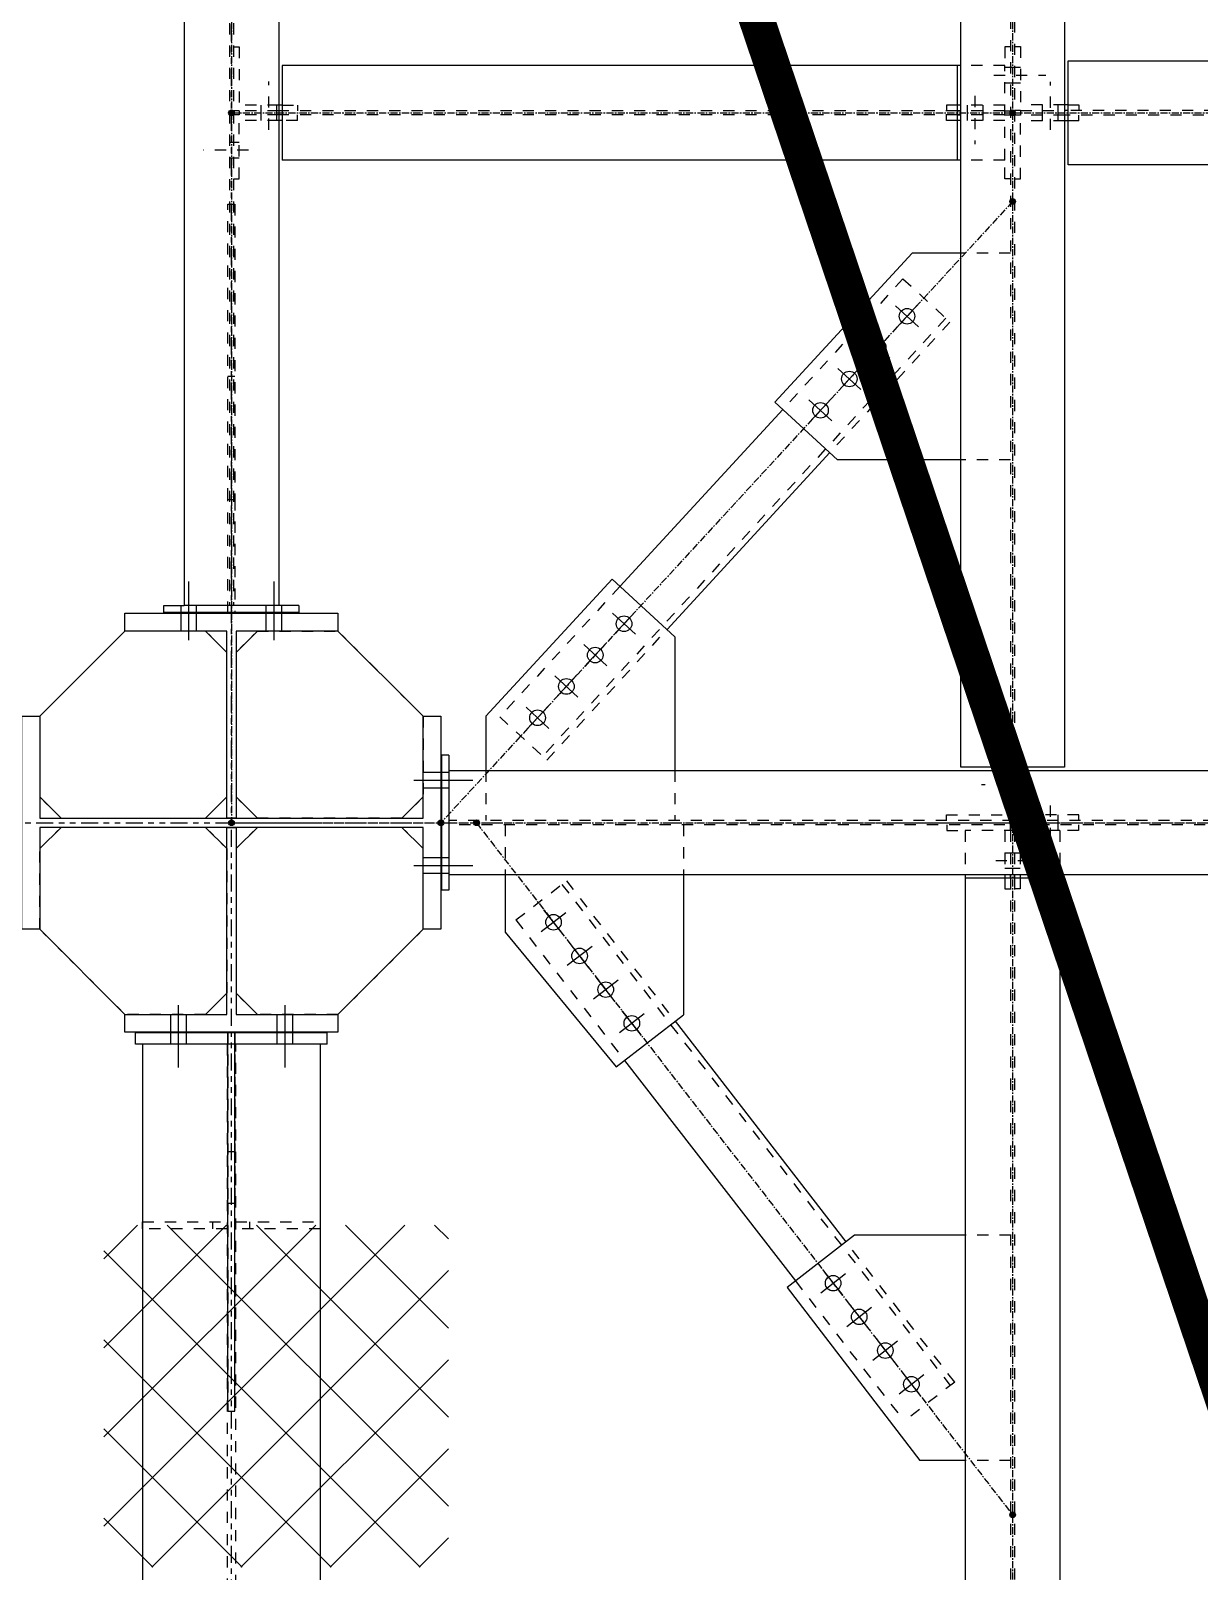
# Model space of a CAD drawing. Header units: inches. Extents: x 209270 to 234360, y -180214 to -150194.
# Drawn here: x 217469 to 219526, y -159582 to -156870 of the extents above; entities that cross this region are included whole.
import ezdxf

# ---------------------------------------------------------------- set-up
doc = ezdxf.new("R2010")
doc.units = ezdxf.units.IN
doc.header["$LTSCALE"] = 10
doc.header["$MEASUREMENT"] = 0
for name, pattern in [('CENTER', [2, 1.25, -0.25, 0.25, -0.25]), ('DXK_LINE_DOT2', [3.9198, 1.9599, -1.9599]), ('DXK_LINE_DOT5', [7.8785, 2.979, -0.9799, 0.9799, -0.9799, 0.9799, -0.9799]), ('PHANTOM', [2.5, 1.25, -0.25, 0.25, -0.25, 0.25, -0.25])]:
    doc.linetypes.add(name, pattern=pattern)
for name, color, linetype in [('_STR_0', 2, 'Continuous'), ('_STR_1', 2, 'Continuous'), ('_STR_2', 2, 'Continuous'), ('_STR_4', 2, 'Continuous')]:
    doc.layers.add(name, color=color, linetype=linetype)
for name, color, linetype, lineweight in [('DIM.', 42, 'Continuous', 13), ('hoist', 221, 'Continuous', 9), ('PANTHOM', 8, 'PHANTOM', 0)]:
    doc.layers.add(name, color=color, linetype=linetype, lineweight=lineweight)

# ---------------------------------------------------------------- blocks, each defined once
blk = doc.blocks.new('A$C67244592')
at = {"layer": 'hoist', "lineweight": 0, "const_width": 62.5}
blk.add_lwpolyline([(0, -500), (4.3, 5159.9, 0.081795), (-153.3, 6122), (-1342.4, 9643.9, -0.081584), (-1500.1, 10603.6), (-1500.1, 15050)], format="xyb", dxfattribs=at)
blk = doc.blocks.new('GridLine-116860372-116902 - 114867')
at = {"layer": '_STR_2', "linetype": 'DXK_LINE_DOT5'}
blk.add_line((217822.6, -167130.5), (217822.6, -151923.3), dxfattribs=at)
blk = doc.blocks.new('GridLine-116860372-116906 - 114867')
at = {"layer": '_STR_2', "linetype": 'DXK_LINE_DOT5'}
blk.add_line((210782.4, -158264.2), (232759.1, -158264.2), dxfattribs=at)
blk = doc.blocks.new('Part-116860372-114953 - 114867')
at = {"layer": '_STR_4', "linetype": 'Continuous'}
blk.add_hatch(color=256, dxfattribs=at).paths.add_polyline_path([(217822.6, -158269.2, -1), (217822.6, -158259.2, -1)])
at = {"layer": '_STR_2', "linetype": 'Continuous'}
for p, q in [((217453.8, -158451.7), (217453.8, -158076.7)), ((217453.8, -158076.7), (217485.1, -158076.7)), ((217485.1, -158076.7), (217485.1, -158256)), ((218160.1, -158076.7), (218191.3, -158076.7)), ((218160.1, -158256), (218160.1, -158076.7)), ((218191.3, -158076.7), (218191.3, -158451.7)), ((217485.1, -158256), (218160.1, -158256)), ((218160.1, -158272.3), (217485.1, -158272.3)), ((217485.1, -158272.3), (217485.1, -158451.7)), ((218160.1, -158451.7), (218160.1, -158272.3)), ((217485.1, -158451.7), (217453.8, -158451.7)), ((218191.3, -158451.7), (218160.1, -158451.7))]:
    blk.add_line(p, q, dxfattribs=at)
at = {"layer": '_STR_4', "linetype": 'CENTER'}
blk.add_line((217822.6, -158264.2), (217822.6, -158264.2), dxfattribs=at)
at = {"layer": '_STR_4', "linetype": 'Continuous'}
blk.add_circle((217822.6, -158264.2), 5, dxfattribs=at)
blk = doc.blocks.new('Part-116860372-114947 - 114867')
at = {"layer": '_STR_4', "linetype": 'Continuous'}
for points in [[(219197.6, -158269.2, -1), (219197.6, -158259.2, -1)], [(219197.6, -160519.2, -1), (219197.6, -160509.2, -1)]]:
    blk.add_hatch(color=256, dxfattribs=at).paths.add_polyline_path(points)
at = {"layer": '_STR_1', "linetype": 'DXK_LINE_DOT2'}
for p, q in [((219114.3, -158278.1), (219114.3, -158361.9)), ((219280.8, -158278.1), (219114.3, -158278.1)), ((219194, -158278.1), (219194, -158355.7)), ((219201.1, -158278.1), (219201.1, -158355.7)), ((219280.8, -158278.1), (219280.8, -158355.7)), ((219194, -158361.9), (219194, -160351.7)), ((219201.1, -158361.9), (219201.1, -160351.7)), ((219114.3, -160357.9), (219114.3, -160497.9)), ((219194, -160357.9), (219194, -160497.9)), ((219201.1, -160357.9), (219201.1, -160497.9)), ((219280.8, -160357.9), (219280.8, -160497.9)), ((219280.8, -160497.9), (219114.3, -160497.9))]:
    blk.add_line(p, q, dxfattribs=at)
at = {"layer": '_STR_2', "linetype": 'Continuous'}
for p, q in [((219114.3, -158355.7), (219114.3, -160357.9)), ((219280.8, -158361.9), (219114.3, -158361.9)), ((219194, -158355.7), (219194, -158361.9)), ((219201.1, -158355.7), (219201.1, -158361.9)), ((219280.8, -158355.7), (219280.8, -160357.9)), ((219280.8, -160351.7), (219114.3, -160351.7)), ((219194, -160351.7), (219194, -160357.9)), ((219201.1, -160351.7), (219201.1, -160357.9))]:
    blk.add_line(p, q, dxfattribs=at)
at = {"layer": '_STR_4', "linetype": 'CENTER'}
blk.add_line((219197.6, -158264.2), (219197.6, -160514.2), dxfattribs=at)
at = {"layer": '_STR_4', "linetype": 'Continuous'}
for centre in [(219197.6, -158264.2), (219197.6, -160514.2)]:
    blk.add_circle(centre, 5, dxfattribs=at)
blk = doc.blocks.new('Bolt-116860372-115545 - 114867')
at = {"layer": '_STR_1', "linetype": 'DXK_LINE_DOT2'}
for p, q in [((219227.8, -158197.7), (219142.8, -158197.7)), ((219193.6, -158184), (219183.6, -158184)), ((219201.5, -158184), (219193.6, -158184)), ((219211.5, -158184), (219201.5, -158184)), ((219193.6, -158211.5), (219183.6, -158211.5)), ((219201.5, -158211.5), (219193.6, -158211.5)), ((219211.5, -158211.5), (219201.5, -158211.5))]:
    blk.add_line(p, q, dxfattribs=at)
blk = doc.blocks.new('Part-116860372-115573 - 114867')
at = {"layer": '_STR_1', "linetype": 'DXK_LINE_DOT2'}
for p, q in [((219201.5, -156897.7), (219211.5, -156897.7)), ((219211.5, -156897.7), (219211.5, -157000.2)), ((219289.1, -157000.2), (219211.5, -157000.2)), ((219295.3, -157000.2), (219314, -157000.2)), ((219314, -157000.2), (219314, -157010.2)), ((219211.5, -157010.2), (219201.5, -157010.2)), ((219295.3, -157010.2), (219289.1, -157010.2))]:
    blk.add_line(p, q, dxfattribs=at)
at = {"layer": '_STR_2', "linetype": 'Continuous'}
blk.add_line((219295.3, -157000.2), (219289.1, -157000.2), dxfattribs=at)
blk = doc.blocks.new('Part-116860372-115577 - 114867')
at = {"layer": '_STR_1', "linetype": 'DXK_LINE_DOT2'}
for p, q in [((219081.1, -157027.7), (219081.1, -157017.7)), ((219099.8, -157027.7), (219081.1, -157027.7)), ((219099.8, -157017.7), (219106.1, -157017.7)), ((219183.6, -157027.7), (219106.1, -157027.7)), ((219183.6, -157017.7), (219193.6, -157017.7)), ((219183.6, -157130.2), (219183.6, -157097.4)), ((219193.6, -157130.2), (219183.6, -157130.2))]:
    blk.add_line(p, q, dxfattribs=at)
at = {"layer": '_STR_2', "linetype": 'Continuous'}
blk.add_line((219106.1, -157027.7), (219099.8, -157027.7), dxfattribs=at)
blk = doc.blocks.new('Bolt-116860372-115581 - 114867')
at = {"layer": '_STR_1', "linetype": 'DXK_LINE_DOT2'}
for p, q in [((219164.6, -156947.7), (219255.8, -156947.7)), ((219183.6, -156934), (219193.6, -156934)), ((219193.6, -156934), (219201.5, -156934)), ((219201.5, -156934), (219211.5, -156934)), ((219183.6, -156961.5), (219193.6, -156961.5)), ((219193.6, -156961.5), (219201.5, -156961.5)), ((219201.5, -156961.5), (219211.5, -156961.5))]:
    blk.add_line(p, q, dxfattribs=at)
blk = doc.blocks.new('Part-116860372-114943 - 114867')
at = {"layer": '_STR_4', "linetype": 'Continuous'}
for points in [[(217822.6, -158269.2, -1), (217822.6, -158259.2, -1)], [(221947.6, -158269.2, -1), (221947.6, -158259.2, -1)]]:
    blk.add_hatch(color=256, dxfattribs=at).paths.add_polyline_path(points)
at = {"layer": '_STR_1', "linetype": 'DXK_LINE_DOT2'}
for p, q in [((221930.8, -158172.7), (221816.3, -158172.7)), ((221930.8, -158172.7), (221930.8, -158355.7)), ((220689, -158260.2), (218205.1, -158260.2)), ((221810.1, -158268.1), (218205.1, -158268.1)), ((221930.8, -158260.2), (220689, -158260.2)), ((221930.8, -158268.1), (221816.3, -158268.1)), ((221930.8, -158355.7), (221810.1, -158355.7))]:
    blk.add_line(p, q, dxfattribs=at)
at = {"layer": '_STR_2', "linetype": 'Continuous'}
for p, q in [((221816.3, -158172.7), (218205.1, -158172.7)), ((218205.1, -158172.7), (218205.1, -158355.7)), ((221810.1, -158355.7), (221810.1, -158172.7)), ((221816.3, -158260.2), (221810.1, -158260.2)), ((221816.3, -158268.1), (221810.1, -158268.1)), ((221816.3, -158355.7), (218205.1, -158355.7))]:
    blk.add_line(p, q, dxfattribs=at)
at = {"layer": '_STR_4', "linetype": 'CENTER'}
blk.add_line((217822.6, -158264.2), (221947.6, -158264.2), dxfattribs=at)
at = {"layer": '_STR_4', "linetype": 'Continuous'}
for centre in [(217822.6, -158264.2), (221947.6, -158264.2)]:
    blk.add_circle(centre, 5, dxfattribs=at)
blk = doc.blocks.new('Part-116860372-114944 - 114867')
at = {"layer": '_STR_4', "linetype": 'Continuous'}
blk.add_hatch(color=256, dxfattribs=at).paths.add_polyline_path([(219197.6, -158269.2, -1), (219197.6, -158259.2, -1)])
at = {"layer": '_STR_1', "linetype": 'DXK_LINE_DOT2'}
for p, q in [((219193.6, -154651.7), (219193.6, -158166.4)), ((219201.5, -158166.4), (219201.5, -154651.7)), ((219193.6, -158172.7), (219193.6, -158250.2)), ((219201.5, -158250.2), (219201.5, -158172.7)), ((219193.6, -158250.2), (219201.5, -158250.2))]:
    blk.add_line(p, q, dxfattribs=at)
at = {"layer": '_STR_2', "linetype": 'Continuous'}
for p, q in [((219106.1, -158166.4), (219106.1, -154645.4)), ((219289.1, -154645.4), (219289.1, -158166.4)), ((219289.1, -158166.4), (219106.1, -158166.4)), ((219193.6, -158166.4), (219193.6, -158172.7)), ((219201.5, -158172.7), (219201.5, -158166.4))]:
    blk.add_line(p, q, dxfattribs=at)
at = {"layer": '_STR_4', "linetype": 'CENTER'}
blk.add_line((219197.6, -154514.2), (219197.6, -158264.2), dxfattribs=at)
at = {"layer": '_STR_4', "linetype": 'Continuous'}
blk.add_circle((219197.6, -158264.2), 5, dxfattribs=at)
blk = doc.blocks.new('Part-116860372-114949 - 114867')
at = {"layer": '_STR_4', "linetype": 'Continuous'}
for points in [[(217822.6, -157019.2, -1), (217822.6, -157009.2, -1)], [(219197.6, -157019.2, -1), (219197.6, -157009.2, -1)]]:
    blk.add_hatch(color=256, dxfattribs=at).paths.add_polyline_path(points)
at = {"layer": '_STR_1', "linetype": 'DXK_LINE_DOT2'}
for p, q in [((219183.6, -156930.9), (219106.1, -156930.9)), ((219183.6, -157097.4), (219183.6, -156930.9)), ((217836.1, -157010.6), (217836.1, -157017.7)), ((217905.8, -157010.6), (217836.1, -157010.6)), ((217905.8, -157017.7), (217836.1, -157017.7)), ((219099.8, -157010.6), (217912.1, -157010.6)), ((219099.8, -157017.7), (217912.1, -157017.7)), ((219183.6, -157010.6), (219106.1, -157010.6)), ((219183.6, -157017.7), (219106.1, -157017.7)), ((219183.6, -157097.4), (219106.1, -157097.4))]:
    blk.add_line(p, q, dxfattribs=at)
at = {"layer": '_STR_2', "linetype": 'Continuous'}
for p, q in [((217912.1, -156930.9), (217912.1, -157097.4)), ((219106.1, -156930.9), (217912.1, -156930.9)), ((219099.8, -156930.9), (219099.8, -157097.4)), ((217912.1, -157010.6), (217905.8, -157010.6)), ((217912.1, -157017.7), (217905.8, -157017.7)), ((219106.1, -157010.6), (219099.8, -157010.6)), ((219106.1, -157017.7), (219099.8, -157017.7)), ((219106.1, -157097.4), (217912.1, -157097.4))]:
    blk.add_line(p, q, dxfattribs=at)
at = {"layer": '_STR_4', "linetype": 'CENTER'}
blk.add_line((217822.6, -157014.2), (219197.6, -157014.2), dxfattribs=at)
at = {"layer": '_STR_4', "linetype": 'Continuous'}
for centre in [(217822.6, -157014.2), (219197.6, -157014.2)]:
    blk.add_circle(centre, 5, dxfattribs=at)
blk = doc.blocks.new('Part-116860372-114951 - 114867')
at = {"layer": '_STR_4', "linetype": 'Continuous'}
for points in [[(219197.6, -157019.2, -1), (219197.6, -157009.2, -1)], [(220572.6, -157019.2, -1), (220572.6, -157009.2, -1)]]:
    blk.add_hatch(color=256, dxfattribs=at).paths.add_polyline_path(points)
at = {"layer": '_STR_1', "linetype": 'DXK_LINE_DOT2'}
for p, q in [((219211.5, -157010.2), (219211.5, -157018.1)), ((219211.5, -157010.2), (219289.1, -157010.2)), ((219289.1, -157018.1), (219211.5, -157018.1)), ((220456.1, -157010.2), (219295.3, -157010.2)), ((220474.8, -157018.1), (219295.3, -157018.1)), ((220558.6, -157010.2), (220456.1, -157010.2)), ((220558.6, -157018.1), (220481.1, -157018.1)), ((220558.6, -157010.2), (220558.6, -157018.1))]:
    blk.add_line(p, q, dxfattribs=at)
at = {"layer": '_STR_2', "linetype": 'Continuous'}
for p, q in [((219295.3, -157105.7), (219295.3, -156922.7)), ((219295.3, -156922.7), (220474.8, -156922.7)), ((220474.8, -156922.7), (220474.8, -157105.7)), ((219295.3, -157010.2), (219289.1, -157010.2)), ((219295.3, -157018.1), (219289.1, -157018.1)), ((220481.1, -157010.2), (220474.8, -157010.2)), ((220481.1, -157018.1), (220474.8, -157018.1)), ((220474.8, -157105.7), (219295.3, -157105.7))]:
    blk.add_line(p, q, dxfattribs=at)
at = {"layer": '_STR_4', "linetype": 'CENTER'}
blk.add_line((219197.6, -157014.2), (220572.6, -157014.2), dxfattribs=at)
at = {"layer": '_STR_4', "linetype": 'Continuous'}
for centre in [(219197.6, -157014.2), (220572.6, -157014.2)]:
    blk.add_circle(centre, 5, dxfattribs=at)
blk = doc.blocks.new('Part-116860372-114954 - 114867')
at = {"layer": '_STR_2', "linetype": 'Continuous'}
for p, q in [((217635.1, -157895.4), (217635.1, -157895.4)), ((217635.1, -157895.4), (218010.1, -157895.4)), ((217635.1, -157926.7), (217635.1, -157895.4)), ((218010.1, -157895.4), (218010.1, -157895.4)), ((218010.1, -157895.4), (218010.1, -157926.7)), ((217635.1, -157926.7), (217635.1, -157926.7)), ((217814.4, -157926.7), (217635.1, -157926.7)), ((217814.4, -157926.7), (217814.4, -157926.7)), ((217814.4, -158256), (217814.4, -157926.7)), ((217830.7, -157926.7), (217830.7, -157926.7)), ((218010.1, -157926.7), (217830.7, -157926.7)), ((217830.7, -157926.7), (217830.7, -158256)), ((218010.1, -157926.7), (218010.1, -157926.7)), ((217814.4, -158256), (217814.4, -158256)), ((217830.7, -158256), (217814.4, -158256)), ((217830.7, -158256), (217830.7, -158256))]:
    blk.add_line(p, q, dxfattribs=at)
blk = doc.blocks.new('Part-116860372-116031 - 114867')
at = {"layer": '_STR_1', "linetype": 'DXK_LINE_DOT2'}
for p, q in [((217816.3, -158632.9), (217816.3, -158632.9)), ((217816.3, -158632.9), (217816.3, -158934.2)), ((217828.8, -158632.9), (217816.3, -158632.9)), ((217828.8, -158632.9), (217828.8, -158934.2)), ((217816.3, -158842.8), (217828.8, -158842.8)), ((217816.3, -158934.2), (217816.3, -159300.3)), ((217828.8, -159300.3), (217828.8, -158934.2))]:
    blk.add_line(p, q, dxfattribs=at)
at = {"layer": '_STR_2', "linetype": 'Continuous'}
for p, q in [((217816.3, -159300.3), (217816.3, -158632.9)), ((217828.8, -159300.3), (217828.8, -158632.9)), ((217816.3, -158934.2), (217828.8, -158934.2)), ((217816.3, -159300.3), (217828.8, -159300.3))]:
    blk.add_line(p, q, dxfattribs=at)
blk = doc.blocks.new('Part-116860372-114955 - 114867')
at = {"layer": '_STR_2', "linetype": 'Continuous'}
for p, q in [((217814.4, -158272.3), (217814.4, -158272.3)), ((217814.4, -158601.7), (217814.4, -158272.3)), ((217814.4, -158272.3), (217830.7, -158272.3)), ((217830.7, -158272.3), (217830.7, -158272.3)), ((217830.7, -158272.3), (217830.7, -158601.7)), ((217635.1, -158601.7), (217635.1, -158601.7)), ((217635.1, -158632.9), (217635.1, -158601.7)), ((217635.1, -158601.7), (217814.4, -158601.7)), ((217814.4, -158601.7), (217814.4, -158601.7)), ((217830.7, -158601.7), (217830.7, -158601.7)), ((217830.7, -158601.7), (218010.1, -158601.7)), ((218010.1, -158601.7), (218010.1, -158601.7)), ((218010.1, -158601.7), (218010.1, -158632.9)), ((217635.1, -158632.9), (217635.1, -158632.9)), ((218010.1, -158632.9), (217635.1, -158632.9)), ((218010.1, -158632.9), (218010.1, -158632.9))]:
    blk.add_line(p, q, dxfattribs=at)
blk = doc.blocks.new('Part-116860372-114965 - 114867')
at = {"layer": '_STR_4', "linetype": 'Continuous'}
blk.add_hatch(color=256, dxfattribs=at).paths.add_polyline_path([(217822.6, -158269.2, -1), (217822.6, -158259.2, -1)])
at = {"layer": '_STR_1', "linetype": 'DXK_LINE_DOT2'}
for p, q in [((217819, -154896.7), (217819, -157881.7)), ((217826.1, -154896.7), (217826.1, -157881.7))]:
    blk.add_line(p, q, dxfattribs=at)
at = {"layer": '_STR_2', "linetype": 'Continuous'}
for p, q in [((217739.3, -156501.7), (217739.3, -157881.7)), ((217905.8, -156501.7), (217905.8, -157881.7)), ((217905.8, -157881.7), (217739.3, -157881.7))]:
    blk.add_line(p, q, dxfattribs=at)
at = {"layer": '_STR_4', "linetype": 'CENTER'}
blk.add_line((217822.6, -154514.2), (217822.6, -158264.2), dxfattribs=at)
at = {"layer": '_STR_4', "linetype": 'Continuous'}
blk.add_circle((217822.6, -158264.2), 5, dxfattribs=at)
blk = doc.blocks.new('Bolt-116860372-116314 - 114867')
at = {"layer": '_STR_2', "linetype": 'Continuous'}
for p, q in [((218406.4, -158461.1), (218372.7, -158417.7)), ((218411.3, -158422.6), (218367.8, -158456.2)), ((218457.2, -158481.9), (218413.7, -158515.5)), ((218452.3, -158520.4), (218418.6, -158477)), ((218503.1, -158541.2), (218459.6, -158574.8)), ((218498.2, -158579.7), (218464.5, -158536.3)), ((218549, -158600.5), (218505.5, -158634.1)), ((218544.1, -158639), (218510.4, -158595.6))]:
    blk.add_line(p, q, dxfattribs=at)
for centre in [(218389.5, -158439.4), (218435.4, -158498.7), (218481.4, -158558), (218527.3, -158617.3)]:
    blk.add_circle(centre, 13.7, dxfattribs=at)
blk = doc.blocks.new('Bolt-116860372-116015 - 114867')
at = {"layer": '_STR_2', "linetype": 'Continuous'}
for p, q in [((217747.6, -157942.9), (217747.6, -157839.2)), ((217747.6, -157942.9), (217747.6, -157839.2)), ((217897.6, -157942.9), (217897.6, -157839.2)), ((217897.6, -157942.9), (217897.6, -157839.2)), ((217733.8, -157894.2), (217733.8, -157881.7)), ((217733.8, -157894.2), (217733.8, -157881.7)), ((217733.8, -157926.7), (217733.8, -157895.4)), ((217733.8, -157926.7), (217733.8, -157895.4)), ((217761.3, -157894.2), (217761.3, -157881.7)), ((217761.3, -157894.2), (217761.3, -157881.7)), ((217761.3, -157926.7), (217761.3, -157895.4)), ((217761.3, -157926.7), (217761.3, -157895.4)), ((217883.8, -157894.2), (217883.8, -157881.7)), ((217883.8, -157894.2), (217883.8, -157881.7)), ((217883.8, -157926.7), (217883.8, -157895.4)), ((217883.8, -157926.7), (217883.8, -157895.4)), ((217911.3, -157894.2), (217911.3, -157881.7)), ((217911.3, -157894.2), (217911.3, -157881.7)), ((217911.3, -157926.7), (217911.3, -157895.4)), ((217911.3, -157926.7), (217911.3, -157895.4))]:
    blk.add_line(p, q, dxfattribs=at)
blk = doc.blocks.new('Part-116860372-115104 - 114867')
at = {"layer": '_STR_4', "linetype": 'Continuous'}
for points in [[(219197.6, -157175.4, -1), (219197.6, -157165.4, -1)], [(218191.3, -158269.2, -1), (218191.3, -158259.2, -1)]]:
    blk.add_hatch(color=256, dxfattribs=at).paths.add_polyline_path(points)
at = {"layer": '_STR_1', "linetype": 'DXK_LINE_DOT2'}
for p, q in [((219004.5, -157306.4), (218793, -157536.4)), ((219004.5, -157306.4), (219087.3, -157382.6)), ((219080, -157375.8), (218370.3, -158147.1)), ((219087.3, -157382.6), (218875.7, -157612.5)), ((218506.5, -157847.8), (218294.9, -158077.7)), ((218377.7, -158153.9), (218589.3, -157923.9)), ((218294.9, -158077.7), (218377.7, -158153.9))]:
    blk.add_line(p, q, dxfattribs=at)
at = {"layer": '_STR_2', "linetype": 'Continuous'}
for p, q in [((218793, -157536.4), (218506.5, -157847.8)), ((218875.7, -157612.5), (218589.3, -157923.9))]:
    blk.add_line(p, q, dxfattribs=at)
at = {"layer": '_STR_4', "linetype": 'CENTER'}
blk.add_line((219197.6, -157170.4), (218191.3, -158264.2), dxfattribs=at)
at = {"layer": '_STR_4', "linetype": 'Continuous'}
for centre in [(219197.6, -157170.4), (218191.3, -158264.2)]:
    blk.add_circle(centre, 5, dxfattribs=at)
blk = doc.blocks.new('Part-116860372-115105 - 114867')
at = {"layer": '_STR_4', "linetype": 'Continuous'}
for points in [[(218253.8, -158269.2, -1), (218253.8, -158259.2, -1)], [(219197.6, -159487.9, -1), (219197.6, -159477.9, -1)]]:
    blk.add_hatch(color=256, dxfattribs=at).paths.add_polyline_path(points)
at = {"layer": '_STR_1', "linetype": 'DXK_LINE_DOT2'}
for p, q in [((218323.2, -158435.4), (218412.1, -158366.5)), ((218404.2, -158372.7), (219087.7, -159255.2)), ((218412.1, -158366.5), (218603.5, -158613.6)), ((218323.2, -158435.4), (218514.5, -158682.5)), ((219095.6, -159249.1), (218904.2, -159002)), ((218815.3, -159070.9), (219006.6, -159318)), ((219095.6, -159249.1), (219006.6, -159318))]:
    blk.add_line(p, q, dxfattribs=at)
at = {"layer": '_STR_2', "linetype": 'Continuous'}
for p, q in [((218603.5, -158613.6), (218904.2, -159002)), ((218514.5, -158682.5), (218815.3, -159070.9))]:
    blk.add_line(p, q, dxfattribs=at)
at = {"layer": '_STR_4', "linetype": 'CENTER'}
blk.add_line((218253.8, -158264.2), (219197.6, -159482.9), dxfattribs=at)
at = {"layer": '_STR_4', "linetype": 'Continuous'}
for centre in [(218253.8, -158264.2), (219197.6, -159482.9)]:
    blk.add_circle(centre, 5, dxfattribs=at)
blk = doc.blocks.new('Part-116860372-116633 - 114867')
at = {"layer": '_STR_1', "linetype": 'DXK_LINE_DOT2'}
blk.add_line((218205.1, -158172.7), (218205.1, -158355.7), dxfattribs=at)
at = {"layer": '_STR_2', "linetype": 'Continuous'}
for p, q in [((218205.1, -158145.4), (218192.6, -158145.4)), ((218192.6, -158382.9), (218192.6, -158145.4)), ((218205.1, -158145.4), (218205.1, -158172.7)), ((218205.1, -158355.7), (218205.1, -158382.9)), ((218205.1, -158382.9), (218192.6, -158382.9))]:
    blk.add_line(p, q, dxfattribs=at)
blk = doc.blocks.new('Bolt-116860372-116311 - 114867')
at = {"layer": '_STR_2', "linetype": 'Continuous'}
for p, q in [((218859.9, -159091.7), (218903.4, -159058)), ((218864.8, -159053.1), (218898.5, -159096.6)), ((218905.8, -159151), (218949.3, -159117.3)), ((218910.7, -159112.4), (218944.4, -159155.9)), ((218951.7, -159210.3), (218995.2, -159176.6)), ((218956.6, -159171.7), (218990.3, -159215.2)), ((219002.5, -159231), (219036.2, -159274.5)), ((218997.6, -159269.6), (219041.1, -159235.9))]:
    blk.add_line(p, q, dxfattribs=at)
for centre in [(218881.6, -159074.9), (218927.5, -159134.2), (218973.5, -159193.5), (219019.4, -159252.8)]:
    blk.add_circle(centre, 13.7, dxfattribs=at)
blk = doc.blocks.new('Part-116860372-116319 - 114867')
at = {"layer": '_STR_1', "linetype": 'DXK_LINE_DOT2'}
for p, q in [((219193.6, -157261.1), (219106.1, -157261.1)), ((219193.6, -157625.2), (219106.1, -157625.2))]:
    blk.add_line(p, q, dxfattribs=at)
at = {"layer": '_STR_2', "linetype": 'Continuous'}
for p, q in [((219020.7, -157261.1), (218779.2, -157523.7)), ((219106.1, -157261.1), (219020.7, -157261.1)), ((218779.2, -157523.7), (218889.5, -157625.2)), ((219106.1, -157625.2), (218889.5, -157625.2))]:
    blk.add_line(p, q, dxfattribs=at)
blk = doc.blocks.new('Bolt-116860372-116486 - 114867')
at = {"layer": '_STR_1', "linetype": 'DXK_LINE_DOT2'}
for p, q in [((217852.4, -157080.2), (217773.6, -157080.2)), ((217826.1, -157066.5), (217819, -157066.5)), ((217836.1, -157066.5), (217826.1, -157066.5)), ((217826.1, -157094), (217819, -157094)), ((217836.1, -157094), (217826.1, -157094))]:
    blk.add_line(p, q, dxfattribs=at)
blk = doc.blocks.new('Part-116860372-116313 - 114867')
at = {"layer": '_STR_1', "linetype": 'DXK_LINE_DOT2'}
for p, q in [((218304.2, -158268.1), (218304.2, -158355.7)), ((218618.3, -158268.1), (218618.3, -158355.7))]:
    blk.add_line(p, q, dxfattribs=at)
at = {"layer": '_STR_2', "linetype": 'Continuous'}
for p, q in [((218304.2, -158355.7), (218304.2, -158457.1)), ((218618.3, -158355.7), (218618.3, -158602.1)), ((218304.2, -158457.1), (218499.7, -158694)), ((218499.7, -158694), (218618.3, -158602.1))]:
    blk.add_line(p, q, dxfattribs=at)
blk = doc.blocks.new('Part-116860372-116484 - 114867')
at = {"layer": '_STR_1', "linetype": 'DXK_LINE_DOT2'}
for p, q in [((217836.1, -157017.7), (217826.1, -157017.7)), ((217836.1, -157130.2), (217836.1, -157027.7)), ((217905.8, -157027.7), (217836.1, -157027.7)), ((217912.1, -157017.7), (217905.8, -157017.7)), ((217938.6, -157027.7), (217912.1, -157027.7)), ((217938.6, -157027.7), (217938.6, -157017.7)), ((217826.1, -157130.2), (217836.1, -157130.2))]:
    blk.add_line(p, q, dxfattribs=at)
at = {"layer": '_STR_2', "linetype": 'Continuous'}
blk.add_line((217912.1, -157027.7), (217905.8, -157027.7), dxfattribs=at)
blk = doc.blocks.new('Part-116860372-115533 - 114867')
at = {"layer": '_STR_1', "linetype": 'DXK_LINE_DOT2'}
for p, q in [((219201.1, -158278.1), (219201.1, -158268.1)), ((219211.1, -158278.1), (219211.1, -158355.7)), ((219313.6, -158278.1), (219280.8, -158278.1)), ((219313.6, -158268.1), (219313.6, -158278.1)), ((219201.1, -158361.9), (219201.1, -158355.7)), ((219211.1, -158361.9), (219211.1, -158380.6)), ((219211.1, -158380.6), (219201.1, -158380.6))]:
    blk.add_line(p, q, dxfattribs=at)
at = {"layer": '_STR_2', "linetype": 'Continuous'}
blk.add_line((219211.1, -158355.7), (219211.1, -158361.9), dxfattribs=at)
blk = doc.blocks.new('Part-116860372-115534 - 114867')
at = {"layer": '_STR_1', "linetype": 'DXK_LINE_DOT2'}
for p, q in [((219081.5, -158268.1), (219081.5, -158278.1)), ((219081.5, -158278.1), (219114.3, -158278.1)), ((219184, -158278.1), (219184, -158355.7)), ((219194, -158278.1), (219194, -158268.1)), ((219184, -158361.9), (219184, -158380.6)), ((219194, -158361.9), (219194, -158355.7)), ((219184, -158380.6), (219194, -158380.6))]:
    blk.add_line(p, q, dxfattribs=at)
at = {"layer": '_STR_2', "linetype": 'Continuous'}
blk.add_line((219184, -158355.7), (219184, -158361.9), dxfattribs=at)
blk = doc.blocks.new('Bolt-116860372-115535 - 114867')
at = {"layer": '_STR_1', "linetype": 'DXK_LINE_DOT2'}
for p, q in [((219167.8, -158330.6), (219252.8, -158330.6)), ((219184, -158316.9), (219194, -158316.9)), ((219194, -158316.9), (219201.1, -158316.9)), ((219201.1, -158316.9), (219211.1, -158316.9)), ((219184, -158344.4), (219194, -158344.4)), ((219194, -158344.4), (219201.1, -158344.4)), ((219201.1, -158344.4), (219211.1, -158344.4))]:
    blk.add_line(p, q, dxfattribs=at)
blk = doc.blocks.new('Bolt-116860372-115536 - 114867')
at = {"layer": '_STR_1', "linetype": 'DXK_LINE_DOT2'}
for p, q in [((219249.9, -158250.2), (219249.9, -158260.2)), ((219263.6, -158234), (219263.6, -158319)), ((219277.4, -158250.2), (219277.4, -158260.2)), ((219249.9, -158260.2), (219249.9, -158268.1)), ((219249.9, -158268.1), (219249.9, -158278.1)), ((219277.4, -158260.2), (219277.4, -158268.1)), ((219277.4, -158268.1), (219277.4, -158278.1))]:
    blk.add_line(p, q, dxfattribs=at)
blk = doc.blocks.new('Part-116860372-115543 - 114867')
at = {"layer": '_STR_1', "linetype": 'DXK_LINE_DOT2'}
for p, q in [((219183.6, -158166.4), (219183.6, -158147.7)), ((219183.6, -158147.7), (219193.6, -158147.7)), ((219183.6, -158172.7), (219183.6, -158250.2)), ((219193.6, -158166.4), (219193.6, -158172.7)), ((219081.1, -158260.2), (219081.1, -158250.2)), ((219081.1, -158250.2), (219183.6, -158250.2)), ((219193.6, -158250.2), (219193.6, -158260.2))]:
    blk.add_line(p, q, dxfattribs=at)
at = {"layer": '_STR_2', "linetype": 'Continuous'}
blk.add_line((219183.6, -158166.4), (219183.6, -158172.7), dxfattribs=at)
blk = doc.blocks.new('Part-116860372-115544 - 114867')
at = {"layer": '_STR_1', "linetype": 'DXK_LINE_DOT2'}
for p, q in [((219211.5, -158147.7), (219201.5, -158147.7)), ((219201.5, -158166.4), (219201.5, -158172.7)), ((219211.5, -158147.7), (219211.5, -158166.4)), ((219211.5, -158172.7), (219211.5, -158250.2)), ((219201.5, -158250.2), (219201.5, -158260.2)), ((219314, -158250.2), (219211.5, -158250.2)), ((219314, -158260.2), (219314, -158250.2))]:
    blk.add_line(p, q, dxfattribs=at)
at = {"layer": '_STR_2', "linetype": 'Continuous'}
blk.add_line((219211.5, -158166.4), (219211.5, -158172.7), dxfattribs=at)
blk = doc.blocks.new('Part-116860372-115574 - 114867')
at = {"layer": '_STR_1', "linetype": 'DXK_LINE_DOT2'}
for p, q in [((219211.5, -157018.1), (219201.5, -157018.1)), ((219211.5, -157130.6), (219211.5, -157028.1)), ((219289.1, -157028.1), (219211.5, -157028.1)), ((219295.3, -157018.1), (219289.1, -157018.1)), ((219314, -157028.1), (219295.3, -157028.1)), ((219314, -157028.1), (219314, -157018.1)), ((219201.5, -157130.6), (219211.5, -157130.6))]:
    blk.add_line(p, q, dxfattribs=at)
at = {"layer": '_STR_2', "linetype": 'Continuous'}
blk.add_line((219295.3, -157028.1), (219289.1, -157028.1), dxfattribs=at)
blk = doc.blocks.new('Bolt-116860372-115575 - 114867')
at = {"layer": '_STR_1', "linetype": 'DXK_LINE_DOT2'}
for p, q in [((219264, -157044.4), (219264, -156959.4)), ((219250.3, -157010.2), (219250.3, -157000.2)), ((219277.8, -157010.2), (219277.8, -157000.2)), ((219250.3, -157018.1), (219250.3, -157010.2)), ((219250.3, -157028.1), (219250.3, -157018.1)), ((219277.8, -157018.1), (219277.8, -157010.2)), ((219277.8, -157028.1), (219277.8, -157018.1))]:
    blk.add_line(p, q, dxfattribs=at)
blk = doc.blocks.new('Part-116860372-115578 - 114867')
at = {"layer": '_STR_1', "linetype": 'DXK_LINE_DOT2'}
for p, q in [((219193.6, -156898.1), (219183.6, -156898.1)), ((219183.6, -156898.1), (219183.6, -156930.9)), ((219081.1, -157000.6), (219081.1, -157010.6)), ((219099.8, -157000.6), (219081.1, -157000.6)), ((219183.6, -157000.6), (219106.1, -157000.6)), ((219099.8, -157010.6), (219106.1, -157010.6)), ((219183.6, -157010.6), (219193.6, -157010.6))]:
    blk.add_line(p, q, dxfattribs=at)
at = {"layer": '_STR_2', "linetype": 'Continuous'}
blk.add_line((219106.1, -157000.6), (219099.8, -157000.6), dxfattribs=at)
blk = doc.blocks.new('Bolt-116860372-115579 - 114867')
at = {"layer": '_STR_1', "linetype": 'DXK_LINE_DOT2'}
for p, q in [((219117.4, -157000.6), (219117.4, -157010.6)), ((219131.1, -156984.4), (219131.1, -157069.4)), ((219144.9, -157000.6), (219144.9, -157010.6)), ((219117.4, -157010.6), (219117.4, -157017.7)), ((219117.4, -157017.7), (219117.4, -157027.7)), ((219144.9, -157010.6), (219144.9, -157017.7)), ((219144.9, -157017.7), (219144.9, -157027.7))]:
    blk.add_line(p, q, dxfattribs=at)
blk = doc.blocks.new('Part-116860372-116310 - 114867')
at = {"layer": '_STR_1', "linetype": 'DXK_LINE_DOT2'}
for p, q in [((219194, -158990.5), (219114.3, -158990.5)), ((219194, -159387.1), (219114.3, -159387.1))]:
    blk.add_line(p, q, dxfattribs=at)
at = {"layer": '_STR_2', "linetype": 'Continuous'}
for p, q in [((218919.1, -158990.5), (218800.5, -159082.4)), ((219114.3, -158990.5), (218919.1, -158990.5)), ((218800.5, -159082.4), (219034.1, -159387.1)), ((219114.3, -159387.1), (219034.1, -159387.1))]:
    blk.add_line(p, q, dxfattribs=at)
blk = doc.blocks.new('Part-116860372-116014 - 114867')
at = {"layer": '_STR_1', "linetype": 'DXK_LINE_DOT2'}
blk.add_line((217905.8, -157881.7), (217739.3, -157881.7), dxfattribs=at)
at = {"layer": '_STR_2', "linetype": 'Continuous'}
for p, q in [((217703.8, -157894.2), (217703.8, -157881.7)), ((217703.8, -157881.7), (217739.3, -157881.7)), ((217941.3, -157894.2), (217703.8, -157894.2)), ((217941.3, -157881.7), (217905.8, -157881.7)), ((217941.3, -157881.7), (217941.3, -157894.2))]:
    blk.add_line(p, q, dxfattribs=at)
blk = doc.blocks.new('Part-116860372-116316 - 114867')
at = {"layer": '_STR_1', "linetype": 'DXK_LINE_DOT2'}
for p, q in [((218270.6, -158172.7), (218270.6, -158260.2)), ((218603.1, -158172.7), (218603.1, -158260.2))]:
    blk.add_line(p, q, dxfattribs=at)
at = {"layer": '_STR_2', "linetype": 'Continuous'}
for p, q in [((218492.7, -157835.1), (218270.6, -158076.5)), ((218492.7, -157835.1), (218603.1, -157936.6)), ((218603.1, -157936.6), (218603.1, -158172.7)), ((218270.6, -158076.5), (218270.6, -158172.7))]:
    blk.add_line(p, q, dxfattribs=at)
blk = doc.blocks.new('Bolt-116860372-116485 - 114867')
at = {"layer": '_STR_1', "linetype": 'DXK_LINE_DOT2'}
for p, q in [((217888.6, -157044), (217888.6, -156959)), ((217874.9, -157010.6), (217874.9, -157000.6)), ((217902.4, -157010.6), (217902.4, -157000.6)), ((217874.9, -157017.7), (217874.9, -157010.6)), ((217874.9, -157027.7), (217874.9, -157017.7)), ((217902.4, -157017.7), (217902.4, -157010.6)), ((217902.4, -157027.7), (217902.4, -157017.7))]:
    blk.add_line(p, q, dxfattribs=at)
blk = doc.blocks.new('Part-116860372-149923 - 114867')
at = {"layer": '_STR_1', "linetype": 'DXK_LINE_DOT2'}
for p, q in [((217868.2, -157926.7), (218010.1, -157926.7)), ((217830.7, -157964.2), (217830.7, -158218.5)), ((218160.1, -158076.7), (218160.1, -158218.5)), ((218122.6, -158256), (217868.2, -158256))]:
    blk.add_line(p, q, dxfattribs=at)
at = {"layer": '_STR_2', "linetype": 'Continuous'}
for p, q in [((217868.2, -157926.7), (217830.7, -157964.2)), ((218010.1, -157926.7), (218160.1, -158076.7)), ((217830.7, -158218.5), (217868.2, -158256)), ((218160.1, -158218.5), (218122.6, -158256))]:
    blk.add_line(p, q, dxfattribs=at)
blk = doc.blocks.new('Part-116860372-116033 - 114867')
at = {"layer": '_STR_1', "linetype": 'DXK_LINE_DOT2'}
for p, q in [((217816.3, -157694.8), (217816.3, -157175.1)), ((217816.3, -157175.1), (217828.8, -157175.1)), ((217828.8, -157175.1), (217828.8, -157694.8)), ((217816.3, -157478), (217828.8, -157478)), ((217816.3, -157894.2), (217816.3, -157694.8)), ((217816.3, -157694.8), (217828.8, -157694.8)), ((217828.8, -157694.8), (217828.8, -157894.2)), ((217816.3, -157894.2), (217816.3, -157895.4)), ((217816.3, -157895.4), (217816.3, -157895.4)), ((217816.3, -157895.4), (217828.8, -157895.4)), ((217828.8, -157895.4), (217828.8, -157894.2))]:
    blk.add_line(p, q, dxfattribs=at)
at = {"layer": '_STR_2', "linetype": 'Continuous'}
for p, q in [((217816.3, -157895.4), (217816.3, -157894.2)), ((217828.8, -157894.2), (217828.8, -157895.4))]:
    blk.add_line(p, q, dxfattribs=at)
blk = doc.blocks.new('Bolt-116860372-116317 - 114867')
at = {"layer": '_STR_2', "linetype": 'Continuous'}
for p, q in [((218493.4, -157895.2), (218533.9, -157932.4)), ((218532.3, -157893.6), (218495, -157934.1)), ((218442.6, -157950.4), (218483.1, -157987.6)), ((218481.5, -157948.8), (218444.2, -157989.2)), ((218391.8, -158005.6), (218432.3, -158042.8)), ((218430.7, -158004), (218393.5, -158044.4)), ((218341.1, -158060.8), (218381.5, -158098)), ((218379.9, -158059.2), (218342.7, -158099.6))]:
    blk.add_line(p, q, dxfattribs=at)
for centre in [(218513.6, -157913.8), (218462.9, -157969), (218412.1, -158024.2), (218361.3, -158079.4)]:
    blk.add_circle(centre, 13.8, dxfattribs=at)
blk = doc.blocks.new('Bolt-116860372-116320 - 114867')
at = {"layer": '_STR_2', "linetype": 'Continuous'}
for p, q in [((219031.9, -157391.1), (218991.5, -157353.8)), ((218993.1, -157392.7), (219030.3, -157352.2)), ((218981.2, -157446.3), (218940.7, -157409)), ((218942.3, -157447.9), (218979.5, -157407.4)), ((218930.4, -157501.5), (218889.9, -157464.2)), ((218891.5, -157503.1), (218928.8, -157462.6)), ((218879.6, -157556.6), (218839.1, -157519.4)), ((218840.8, -157558.3), (218878, -157517.8))]:
    blk.add_line(p, q, dxfattribs=at)
for centre in [(219011.7, -157372.4), (218960.9, -157427.6), (218910.1, -157482.8), (218859.4, -157538)]:
    blk.add_circle(centre, 13.7, dxfattribs=at)
blk = doc.blocks.new('Part-116860372-116483 - 114867')
at = {"layer": '_STR_1', "linetype": 'DXK_LINE_DOT2'}
for p, q in [((217826.1, -156898.1), (217836.1, -156898.1)), ((217836.1, -156898.1), (217836.1, -157000.6)), ((217905.8, -157000.6), (217836.1, -157000.6)), ((217912.1, -157000.6), (217938.6, -157000.6)), ((217938.6, -157000.6), (217938.6, -157010.6)), ((217836.1, -157010.6), (217826.1, -157010.6)), ((217912.1, -157010.6), (217905.8, -157010.6))]:
    blk.add_line(p, q, dxfattribs=at)
at = {"layer": '_STR_2', "linetype": 'Continuous'}
blk.add_line((217912.1, -157000.6), (217905.8, -157000.6), dxfattribs=at)
blk = doc.blocks.new('Bolt-116860372-116634 - 114867')
at = {"layer": '_STR_2', "linetype": 'Continuous'}
for p, q in [((218143.8, -158189.2), (218247.6, -158189.2)), ((218143.8, -158189.2), (218247.6, -158189.2)), ((218160.1, -158175.4), (218191.3, -158175.4)), ((218160.1, -158175.4), (218191.3, -158175.4)), ((218192.6, -158175.4), (218205.1, -158175.4)), ((218192.6, -158175.4), (218205.1, -158175.4)), ((218160.1, -158202.9), (218191.3, -158202.9)), ((218160.1, -158202.9), (218191.3, -158202.9)), ((218192.6, -158202.9), (218205.1, -158202.9)), ((218192.6, -158202.9), (218205.1, -158202.9)), ((218160.1, -158325.4), (218191.3, -158325.4)), ((218160.1, -158325.4), (218191.3, -158325.4)), ((218192.6, -158325.4), (218205.1, -158325.4)), ((218192.6, -158325.4), (218205.1, -158325.4)), ((218143.8, -158339.2), (218247.6, -158339.2)), ((218143.8, -158339.2), (218247.6, -158339.2)), ((218160.1, -158352.9), (218191.3, -158352.9)), ((218160.1, -158352.9), (218191.3, -158352.9)), ((218192.6, -158352.9), (218205.1, -158352.9)), ((218192.6, -158352.9), (218205.1, -158352.9))]:
    blk.add_line(p, q, dxfattribs=at)
blk = doc.blocks.new('Part-116860372-149922 - 114867')
at = {"layer": '_STR_1', "linetype": 'DXK_LINE_DOT2'}
for p, q in [((217776.9, -157926.7), (217635.1, -157926.7)), ((217814.4, -158218.5), (217814.4, -157964.2)), ((217485.1, -158076.7), (217485.1, -158218.5)), ((217522.6, -158256), (217776.9, -158256))]:
    blk.add_line(p, q, dxfattribs=at)
at = {"layer": '_STR_2', "linetype": 'Continuous'}
for p, q in [((217635.1, -157926.7), (217485.1, -158076.7)), ((217814.4, -157964.2), (217776.9, -157926.7)), ((217485.1, -158218.5), (217522.6, -158256)), ((217776.9, -158256), (217814.4, -158218.5))]:
    blk.add_line(p, q, dxfattribs=at)
blk = doc.blocks.new('Part-116860372-149924 - 114867')
at = {"layer": '_STR_1', "linetype": 'DXK_LINE_DOT2'}
for p, q in [((217776.9, -158272.3), (217522.6, -158272.3)), ((217485.1, -158451.7), (217485.1, -158309.8)), ((217814.4, -158309.8), (217814.4, -158564.2)), ((217776.9, -158601.7), (217635.1, -158601.7))]:
    blk.add_line(p, q, dxfattribs=at)
at = {"layer": '_STR_2', "linetype": 'Continuous'}
for p, q in [((217522.6, -158272.3), (217485.1, -158309.8)), ((217776.9, -158272.3), (217814.4, -158309.8)), ((217635.1, -158601.7), (217485.1, -158451.7)), ((217814.4, -158564.2), (217776.9, -158601.7))]:
    blk.add_line(p, q, dxfattribs=at)
blk = doc.blocks.new('Part-116860372-149925 - 114867')
at = {"layer": '_STR_1', "linetype": 'DXK_LINE_DOT2'}
for p, q in [((218122.6, -158272.3), (217868.2, -158272.3)), ((217830.7, -158309.8), (217830.7, -158564.2)), ((218160.1, -158451.7), (218160.1, -158309.8)), ((218010.1, -158601.7), (217868.2, -158601.7))]:
    blk.add_line(p, q, dxfattribs=at)
at = {"layer": '_STR_2', "linetype": 'Continuous'}
for p, q in [((217868.2, -158272.3), (217830.7, -158309.8)), ((218122.6, -158272.3), (218160.1, -158309.8)), ((218010.1, -158601.7), (218160.1, -158451.7)), ((217868.2, -158601.7), (217830.7, -158564.2))]:
    blk.add_line(p, q, dxfattribs=at)
blk = doc.blocks.new('Part-116860372-157432 - 114867')
at = {"layer": '_STR_1', "linetype": 'DXK_LINE_DOT2'}
for p, q in [((217815.1, -158654.2), (217815.1, -166624.2)), ((217830.1, -158654.2), (217815.1, -158654.2)), ((217830.1, -166624.2), (217830.1, -158654.2))]:
    blk.add_line(p, q, dxfattribs=at)
blk = doc.blocks.new('Part-116860372-157433 - 114867')
at = {"layer": '_STR_2', "linetype": 'Continuous'}
for p, q in [((217666.3, -158654.2), (217666.3, -160357.9)), ((217816.3, -158654.2), (217666.3, -158654.2)), ((217978.8, -158654.2), (217828.8, -158654.2)), ((217978.8, -158654.2), (217978.8, -159639.2))]:
    blk.add_line(p, q, dxfattribs=at)
blk = doc.blocks.new('Part-116860372-157451 - 114867')
at = {"layer": '_STR_1', "linetype": 'DXK_LINE_DOT2'}
for p, q in [((217828.8, -158634.2), (217816.3, -158634.2)), ((217815.1, -158654.2), (217666.3, -158654.2)), ((217978.8, -158654.2), (217830.1, -158654.2))]:
    blk.add_line(p, q, dxfattribs=at)
at = {"layer": '_STR_2', "linetype": 'Continuous'}
for p, q in [((217653.8, -158654.2), (217653.8, -158634.2)), ((217816.3, -158634.2), (217653.8, -158634.2)), ((217991.3, -158634.2), (217828.8, -158634.2)), ((217991.3, -158654.2), (217991.3, -158634.2)), ((217666.3, -158654.2), (217653.8, -158654.2)), ((217991.3, -158654.2), (217978.8, -158654.2))]:
    blk.add_line(p, q, dxfattribs=at)
blk = doc.blocks.new('Bolt-116860372-157452 - 114867')
at = {"layer": '_STR_2', "linetype": 'Continuous'}
for p, q in [((217715.1, -158601.7), (217715.1, -158632.9)), ((217715.1, -158601.7), (217715.1, -158632.9)), ((217715.1, -158601.7), (217715.1, -158632.9)), ((217715.1, -158601.7), (217715.1, -158632.9)), ((217728.8, -158585.4), (217728.8, -158695.4)), ((217728.8, -158585.4), (217728.8, -158695.4)), ((217728.8, -158585.4), (217728.8, -158695.4)), ((217728.8, -158585.4), (217728.8, -158695.4)), ((217742.6, -158601.7), (217742.6, -158632.9)), ((217742.6, -158601.7), (217742.6, -158632.9)), ((217742.6, -158601.7), (217742.6, -158632.9)), ((217742.6, -158601.7), (217742.6, -158632.9)), ((217902.6, -158601.7), (217902.6, -158632.9)), ((217902.6, -158601.7), (217902.6, -158632.9)), ((217902.6, -158601.7), (217902.6, -158632.9)), ((217902.6, -158601.7), (217902.6, -158632.9)), ((217916.3, -158585.4), (217916.3, -158695.4)), ((217916.3, -158585.4), (217916.3, -158695.4)), ((217916.3, -158585.4), (217916.3, -158695.4)), ((217916.3, -158585.4), (217916.3, -158695.4)), ((217930.1, -158601.7), (217930.1, -158632.9)), ((217930.1, -158601.7), (217930.1, -158632.9)), ((217930.1, -158601.7), (217930.1, -158632.9)), ((217930.1, -158601.7), (217930.1, -158632.9)), ((217715.1, -158634.2), (217715.1, -158654.2)), ((217715.1, -158634.2), (217715.1, -158654.2)), ((217715.1, -158634.2), (217715.1, -158654.2)), ((217715.1, -158634.2), (217715.1, -158654.2)), ((217742.6, -158634.2), (217742.6, -158654.2)), ((217742.6, -158634.2), (217742.6, -158654.2)), ((217742.6, -158634.2), (217742.6, -158654.2)), ((217742.6, -158634.2), (217742.6, -158654.2)), ((217902.6, -158634.2), (217902.6, -158654.2)), ((217902.6, -158634.2), (217902.6, -158654.2)), ((217902.6, -158634.2), (217902.6, -158654.2)), ((217902.6, -158634.2), (217902.6, -158654.2)), ((217930.1, -158634.2), (217930.1, -158654.2)), ((217930.1, -158634.2), (217930.1, -158654.2)), ((217930.1, -158634.2), (217930.1, -158654.2)), ((217930.1, -158634.2), (217930.1, -158654.2))]:
    blk.add_line(p, q, dxfattribs=at)
blk = doc.blocks.new('Part-116860372-157472 - 114867')
at = {"layer": '_STR_1', "linetype": 'DXK_LINE_DOT2'}
for p, q in [((217830.1, -158966.7), (217978.8, -158966.7)), ((217978.8, -158979.2), (217830.1, -158979.2)), ((217855.1, -158979.2), (217855.1, -158966.7)), ((217978.8, -158966.7), (217978.8, -158979.2))]:
    blk.add_line(p, q, dxfattribs=at)
blk = doc.blocks.new('Part-116860372-157473 - 114867')
at = {"layer": '_STR_1', "linetype": 'DXK_LINE_DOT2'}
for p, q in [((217666.3, -158979.2), (217666.3, -158966.7)), ((217666.3, -158966.7), (217815.1, -158966.7)), ((217815.1, -158979.2), (217666.3, -158979.2)), ((217790.1, -158979.2), (217790.1, -158966.7))]:
    blk.add_line(p, q, dxfattribs=at)
blk = doc.blocks.new('Part-116860372-157480 - 114867')
at = {"layer": '_STR_1', "linetype": 'DXK_LINE_DOT2'}
for p, q in [((217635.1, -157926.7), (217485.1, -158076.7)), ((217814.4, -157964.2), (217776.9, -157926.7)), ((217485.1, -158218.5), (217522.6, -158256)), ((217776.9, -158256), (217814.4, -158218.5))]:
    blk.add_line(p, q, dxfattribs=at)
blk = doc.blocks.new('Part-116860372-157481 - 114867')
at = {"layer": '_STR_1', "linetype": 'DXK_LINE_DOT2'}
for p, q in [((217830.7, -157964.2), (217868.2, -157926.7)), ((218010.1, -157926.7), (218160.1, -158076.7)), ((217868.2, -158256), (217830.7, -158218.5)), ((218160.1, -158218.5), (218122.6, -158256))]:
    blk.add_line(p, q, dxfattribs=at)
blk = doc.blocks.new('Part-116860372-157482 - 114867')
at = {"layer": '_STR_1', "linetype": 'DXK_LINE_DOT2'}
for p, q in [((217485.1, -158309.8), (217522.6, -158272.3)), ((217776.9, -158272.3), (217814.4, -158309.8)), ((217635.1, -158601.7), (217485.1, -158451.7)), ((217814.4, -158564.2), (217776.9, -158601.7))]:
    blk.add_line(p, q, dxfattribs=at)
blk = doc.blocks.new('Part-116860372-157483 - 114867')
at = {"layer": '_STR_1', "linetype": 'DXK_LINE_DOT2'}
for p, q in [((217868.2, -158272.3), (217830.7, -158309.8)), ((218160.1, -158309.8), (218122.6, -158272.3)), ((218010.1, -158601.7), (218160.1, -158451.7)), ((217830.7, -158564.2), (217868.2, -158601.7))]:
    blk.add_line(p, q, dxfattribs=at)

msp = doc.modelspace()

# ---------------------------------------------------------------- hatches: boundary and pattern name
at = {"layer": 'PANTHOM'}
h = msp.add_hatch(dxfattribs=at)
h.set_pattern_fill('ANSI37', color=256, scale=887.309452, angle=-180)
h.set_pattern_definition([(225, (321443.36, 2111774.06), (78.4278163, -78.4278163), []), (315, (321443.36, 2111774.06), (78.4278163, 78.4278163), [])])
h.paths.add_polyline_path([(218204.6, -159574.8), (218204.6, -158972.6), (217598, -158972.6), (217598, -159574.8)])

# ---------------------------------------------------------------- block references
at = {"layer": '_STR_0', "zscale": 0.8}
for name in ['GridLine-116860372-116902 - 114867', 'Part-116860372-114965 - 114867', 'Part-116860372-114944 - 114867', 'Part-116860372-116483 - 114867', 'Part-116860372-115578 - 114867', 'Part-116860372-115573 - 114867', 'Part-116860372-114951 - 114867', 'Part-116860372-114949 - 114867', 'Bolt-116860372-115581 - 114867', 'Bolt-116860372-116485 - 114867', 'Bolt-116860372-115575 - 114867', 'Bolt-116860372-115579 - 114867', 'Part-116860372-116484 - 114867', 'Part-116860372-115577 - 114867', 'Part-116860372-115574 - 114867', 'Bolt-116860372-116486 - 114867', 'Part-116860372-115104 - 114867', 'Part-116860372-116033 - 114867', 'Part-116860372-116319 - 114867', 'Bolt-116860372-116320 - 114867', 'Bolt-116860372-116015 - 114867', 'Part-116860372-116316 - 114867', 'Part-116860372-114954 - 114867', 'Part-116860372-116014 - 114867', 'Bolt-116860372-116317 - 114867', 'Part-116860372-149922 - 114867', 'Part-116860372-157480 - 114867', 'Part-116860372-149923 - 114867', 'Part-116860372-157481 - 114867', 'Part-116860372-114953 - 114867', 'GridLine-116860372-116906 - 114867', 'Part-116860372-116633 - 114867', 'Part-116860372-114943 - 114867', 'Part-116860372-115543 - 114867', 'Part-116860372-115544 - 114867', 'Bolt-116860372-116634 - 114867', 'Bolt-116860372-115545 - 114867', 'Bolt-116860372-115536 - 114867', 'Part-116860372-149924 - 114867', 'Part-116860372-157482 - 114867', 'Part-116860372-114955 - 114867', 'Part-116860372-149925 - 114867', 'Part-116860372-157483 - 114867', 'Part-116860372-115105 - 114867', 'Part-116860372-116313 - 114867', 'Part-116860372-115534 - 114867', 'Part-116860372-114947 - 114867', 'Part-116860372-115533 - 114867', 'Bolt-116860372-115535 - 114867', 'Bolt-116860372-116314 - 114867', 'Bolt-116860372-157452 - 114867', 'Part-116860372-157451 - 114867', 'Part-116860372-116031 - 114867', 'Part-116860372-157433 - 114867', 'Part-116860372-157432 - 114867', 'Part-116860372-157473 - 114867', 'Part-116860372-157472 - 114867', 'Part-116860372-116310 - 114867', 'Bolt-116860372-116311 - 114867']:
    msp.add_blockref(name, (0, 0), dxfattribs=at)
at = {"layer": 'DIM.'}
msp.add_blockref('A$C67244592', (220011.9, -166263.7), dxfattribs=at)

doc.saveas('drawing.dxf')
